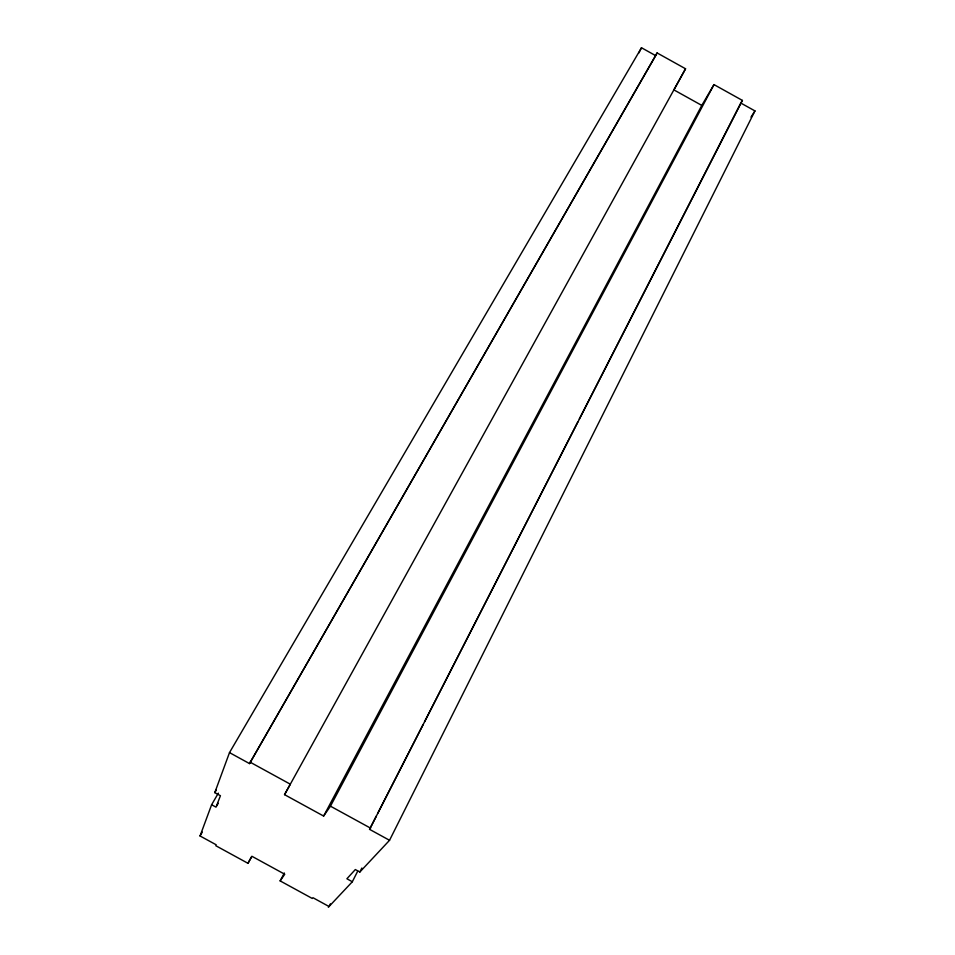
<?xml version="1.0" encoding="UTF-8"?>
<svg xmlns="http://www.w3.org/2000/svg" width="955" height="955" viewBox="0 0 955 955"><rect width="100%" height="100%" fill="white"/><g stroke="black" fill="none" stroke-linecap="round" stroke-linejoin="round"><path stroke-width="1.43" d="M218.349 793.139L211.616 804.743L216.021 807.154L220.426 795.718L214.791 792.638L229.498 752.612L641.485 47.75L655.679 55.653L249.53 763.594L229.498 752.612M330.394 903.848L329.033 906.51L312.93 897.7L312.273 898.464L280.137 880.892L284.757 874.243L251.881 856.265L247.978 863.308L215.794 845.712L216.188 844.793L200.049 835.971L211.616 804.743M249.53 763.594L657.088 52.931L685.547 68.772L673.896 89.889L701.794 105.408L713.982 84.601L742.405 100.418L369.561 829.346L389.545 840.293L754.951 110.911L740.782 103.033L579.267 419.054M638.835 53.014L641.485 47.75M328.341 907.25L352.335 881.752L357.731 871.115M352.335 881.752L346.892 878.767L355.32 869.551L359.844 872.022L361.861 868.035M369.561 829.346L376.354 816.071M377.702 813.409L423.172 724.451M424.533 721.789L577.906 421.704M655.679 55.653L657.088 52.931M250.126 762.174L290.308 784.186L284.542 794.655L323.626 816.059L701.794 105.408M323.626 816.059L330.454 806.175L713.982 84.601M280.137 880.892L284.351 873.013M284.542 794.655L685.547 68.772M247.978 863.308L251.571 856.79M216.761 805.865L218.253 803.286M200.049 835.971L202.281 832.103M214.791 792.638L216.296 790.06M740.782 103.033L742.405 100.418M750.988 117.131L754.951 110.911M359.844 872.022L389.545 840.293M330.454 806.175L370.576 828.152"/></g></svg>
